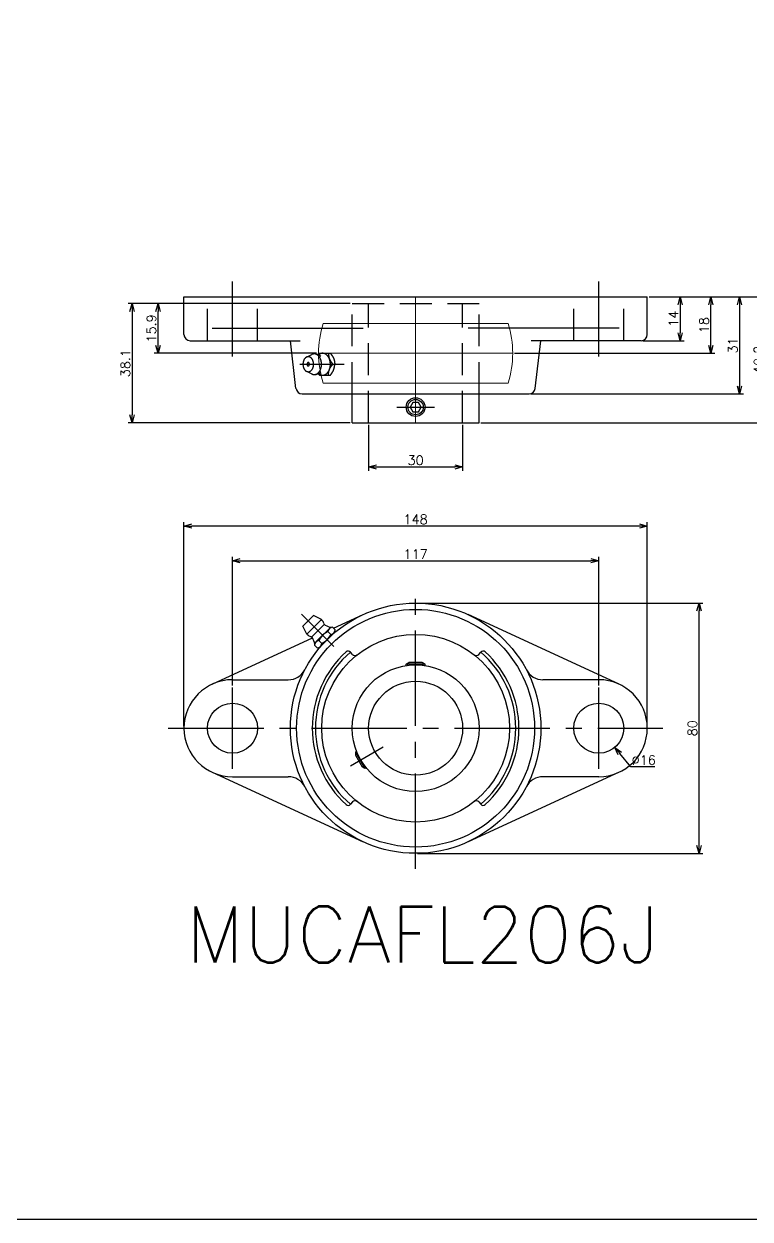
# Model space of a CAD drawing. Header units: millimetres. Extents: x 0 to 7488, y -19 to 4184.
# Drawn here: x 5109.4 to 5341.4, y -4.6 to 377.5 of the extents above; entities that cross this region are included whole.
import ezdxf

# ---------------------------------------------------------------- set-up
doc = ezdxf.new("R2010")
doc.units = ezdxf.units.MM
doc.header["$LTSCALE"] = 1.6
doc.header["$PDMODE"] = 99
doc.header["$PDSIZE"] = 1
doc.linetypes.add('CENTER2', pattern=[28.575, 19.05, -3.175, 3.175, -3.175])
doc.linetypes.add('HIDDEN', pattern=[9.525, 6.35, -3.175])
doc.layers.add('08_DIM', color=3, linetype='Continuous', lineweight=13)
doc.layers.add('10_DRAFT', color=8, linetype='Continuous', lineweight=0, plot=False)
doc.styles.add('KSS_TXT', font='txt.shx', dxfattribs={"bigfont": 'extfont2.shx'})
doc.dimstyles.new('KSS_DIM', dxfattribs={"dimscale": 4, "dimtxt": 3, "dimasz": 2.5, "dimexe": 1.25, "dimexo": 0.625, "dimtad": 1, "dimdsep": 46, "dimtxsty": 'KSS_TXT', "dimblk": 'OPEN30', "dimcen": 0, "dimazin": 2, "dimtfac": 0.75, "dimtmove": 0, "dimatfit": 3, "dimldrblk": 'OPEN30', "dimfxl": 1.25, "dimtolj": 1, "dimarcsym": 0})
doc.dimstyles.new('KSS_DIM$3', dxfattribs={"dimscale": 4, "dimtxt": 3, "dimasz": 2.5, "dimexe": 1.25, "dimexo": 0.625, "dimtad": 1, "dimtih": 1, "dimtoh": 1, "dimdsep": 46, "dimtxsty": 'KSS_TXT', "dimblk": 'OPEN30', "dimcen": 0, "dimazin": 2, "dimtfac": 0.75, "dimtofl": 0, "dimtmove": 0, "dimatfit": 3, "dimldrblk": 'OPEN30', "dimfxl": 1.25, "dimtolj": 1, "dimarcsym": 0})

# ---------------------------------------------------------------- blocks, each defined once
blk = doc.blocks.new('_Open30')
at = {"color": 0, "linetype": 'ByBlock', "lineweight": -2}
for p, q in [((-1, 0.27), (0, 0)), ((0, 0), (-1, -0.27)), ((0, 0), (-1, 0))]:
    blk.add_line(p, q, dxfattribs=at)
blk = doc.blocks.new('*D299')
at = {"layer": '08_DIM', "color": 0, "lineweight": -2, "transparency": 16777216}
for p, q in [((5176.06, 166), (5176.06, 207.15)), ((5293.06, 166), (5293.06, 207.15)), ((5178.56, 205.9), (5290.56, 205.9))]:
    blk.add_line(p, q, dxfattribs=at)
at = {"layer": 'Defpoints', "color": 0, "transparency": 16777216}
for p in [(5293.06, 205.9), (5176.06, 165.37), (5293.06, 165.37)]:
    blk.add_point(p, dxfattribs=at)
at = {"layer": '08_DIM', "color": 0, "lineweight": -2, "transparency": 16777216, "xscale": 2.5, "yscale": 2.5, "zscale": 2.5, "rotation": 180}
blk.add_blockref('_Open30', (5176.06, 205.9), dxfattribs=at)
at = {"layer": '08_DIM', "color": 0, "lineweight": -2, "transparency": 16777216, "xscale": 2.5, "yscale": 2.5, "zscale": 2.5}
blk.add_blockref('_Open30', (5293.06, 205.9), dxfattribs=at)
at = {"layer": '08_DIM', "color": 0, "transparency": 16777216, "insert": (5234.56, 208.03), "char_height": 3, "attachment_point": 5, "style": 'KSS_TXT'}
blk.add_mtext('\\A1;117', dxfattribs=at)
blk = doc.blocks.new('*D300')
at = {"layer": '08_DIM', "color": 0, "lineweight": -2, "transparency": 16777216}
for p, q in [((5160.56, 153), (5160.56, 218.26)), ((5308.56, 153), (5308.56, 218.26)), ((5306.06, 217.01), (5163.06, 217.01))]:
    blk.add_line(p, q, dxfattribs=at)
at = {"layer": 'Defpoints', "color": 0, "transparency": 16777216}
for p in [(5160.56, 217.01), (5160.56, 152.37), (5308.56, 152.37)]:
    blk.add_point(p, dxfattribs=at)
at = {"layer": '08_DIM', "color": 0, "lineweight": -2, "transparency": 16777216, "xscale": 2.5, "yscale": 2.5, "zscale": 2.5, "rotation": 180}
blk.add_blockref('_Open30', (5160.56, 217.01), dxfattribs=at)
at = {"layer": '08_DIM', "color": 0, "lineweight": -2, "transparency": 16777216, "xscale": 2.5, "yscale": 2.5, "zscale": 2.5}
blk.add_blockref('_Open30', (5308.56, 217.01), dxfattribs=at)
at = {"layer": '08_DIM', "color": 0, "transparency": 16777216, "insert": (5234.56, 219.14), "char_height": 3, "attachment_point": 5, "style": 'KSS_TXT'}
blk.add_mtext('\\A1;148', dxfattribs=at)
blk = doc.blocks.new('*D301')
at = {"layer": '08_DIM', "color": 0, "lineweight": -2, "transparency": 16777216}
for p, q in [((5219.56, 249.4), (5219.56, 234.65)), ((5249.56, 249.4), (5249.56, 234.65)), ((5222.06, 235.9), (5247.06, 235.9))]:
    blk.add_line(p, q, dxfattribs=at)
at = {"layer": 'Defpoints', "color": 0, "transparency": 16777216}
for p in [(5219.56, 250.03), (5249.56, 250.03), (5249.56, 235.9)]:
    blk.add_point(p, dxfattribs=at)
at = {"layer": '08_DIM', "color": 0, "lineweight": -2, "transparency": 16777216, "xscale": 2.5, "yscale": 2.5, "zscale": 2.5, "rotation": 180}
blk.add_blockref('_Open30', (5219.56, 235.9), dxfattribs=at)
at = {"layer": '08_DIM', "color": 0, "lineweight": -2, "transparency": 16777216, "xscale": 2.5, "yscale": 2.5, "zscale": 2.5}
blk.add_blockref('_Open30', (5249.56, 235.9), dxfattribs=at)
at = {"layer": '08_DIM', "color": 0, "transparency": 16777216, "insert": (5234.56, 238.02), "char_height": 3, "attachment_point": 5, "style": 'KSS_TXT'}
blk.add_mtext('\\A1;30', dxfattribs=at)
blk = doc.blocks.new('*D308')
at = {"layer": '08_DIM', "color": 0, "lineweight": -2, "transparency": 16777216}
for p, q in [((5309.18, 290.23), (5320.32, 290.23)), ((5319.07, 287.73), (5319.07, 278.73)), ((5307.18, 276.23), (5320.32, 276.23))]:
    blk.add_line(p, q, dxfattribs=at)
at = {"layer": 'Defpoints', "color": 0, "transparency": 16777216}
for p in [(5308.56, 290.23), (5306.56, 276.23), (5319.07, 276.23)]:
    blk.add_point(p, dxfattribs=at)
at = {"layer": '08_DIM', "color": 0, "lineweight": -2, "transparency": 16777216, "xscale": 2.5, "yscale": 2.5, "zscale": 2.5}
for p, rotation in [((5319.07, 290.23), 90), ((5319.07, 276.23), 270)]:
    blk.add_blockref('_Open30', p, dxfattribs=dict(at, rotation=rotation))
at = {"layer": '08_DIM', "color": 0, "transparency": 16777216, "insert": (5316.94, 283.23), "char_height": 3, "attachment_point": 5, "rotation": 90, "style": 'KSS_TXT'}
blk.add_mtext('\\A1;14', dxfattribs=at)
blk = doc.blocks.new('*D309')
at = {"layer": '08_DIM', "color": 0, "lineweight": -2, "transparency": 16777216}
for p, q in [((5309.18, 290.23), (5339.25, 290.23)), ((5338, 287.73), (5338, 261.73)), ((5271.41, 259.23), (5339.25, 259.23))]:
    blk.add_line(p, q, dxfattribs=at)
at = {"layer": 'Defpoints', "color": 0, "transparency": 16777216}
for p in [(5308.56, 290.23), (5270.78, 259.23), (5338, 259.23)]:
    blk.add_point(p, dxfattribs=at)
at = {"layer": '08_DIM', "color": 0, "lineweight": -2, "transparency": 16777216, "xscale": 2.5, "yscale": 2.5, "zscale": 2.5}
for p, rotation in [((5338, 290.23), 90), ((5338, 259.23), 270)]:
    blk.add_blockref('_Open30', p, dxfattribs=dict(at, rotation=rotation))
at = {"layer": '08_DIM', "color": 0, "transparency": 16777216, "insert": (5335.87, 274.73), "char_height": 3, "attachment_point": 5, "rotation": 90, "style": 'KSS_TXT'}
blk.add_mtext('\\A1;31', dxfattribs=at)
blk = doc.blocks.new('*D310')
at = {"layer": '08_DIM', "color": 0, "lineweight": -2, "transparency": 16777216}
for p, q in [((5309.18, 290.23), (5347.5, 290.23)), ((5346.25, 287.73), (5346.25, 252.53)), ((5255.43, 250.03), (5347.5, 250.03))]:
    blk.add_line(p, q, dxfattribs=at)
at = {"layer": 'Defpoints', "color": 0, "transparency": 16777216}
for p in [(5308.56, 290.23), (5254.81, 250.03), (5346.25, 250.03)]:
    blk.add_point(p, dxfattribs=at)
at = {"layer": '08_DIM', "color": 0, "lineweight": -2, "transparency": 16777216, "xscale": 2.5, "yscale": 2.5, "zscale": 2.5}
for p, rotation in [((5346.25, 290.23), 90), ((5346.25, 250.03), 270)]:
    blk.add_blockref('_Open30', p, dxfattribs=dict(at, rotation=rotation))
at = {"layer": '08_DIM', "color": 0, "transparency": 16777216, "insert": (5344.12, 270.13), "char_height": 3, "attachment_point": 5, "rotation": 90, "style": 'KSS_TXT'}
blk.add_mtext('\\A1;40.2', dxfattribs=at)
blk = doc.blocks.new('*D311')
at = {"layer": '08_DIM', "color": 0, "lineweight": -2, "transparency": 16777216}
for p, q in [((5213.68, 288.13), (5151.04, 288.13)), ((5152.29, 274.73), (5152.29, 285.63)), ((5202.93, 272.23), (5151.04, 272.23))]:
    blk.add_line(p, q, dxfattribs=at)
at = {"layer": 'Defpoints', "color": 0, "transparency": 16777216}
for p in [(5152.29, 288.13), (5214.31, 288.13), (5203.56, 272.23)]:
    blk.add_point(p, dxfattribs=at)
at = {"layer": '08_DIM', "color": 0, "lineweight": -2, "transparency": 16777216, "xscale": 2.5, "yscale": 2.5, "zscale": 2.5}
for p, rotation in [((5152.29, 288.13), 90), ((5152.29, 272.23), 270)]:
    blk.add_blockref('_Open30', p, dxfattribs=dict(at, rotation=rotation))
at = {"layer": '08_DIM', "color": 0, "transparency": 16777216, "insert": (5150.17, 280.18), "char_height": 3, "attachment_point": 5, "rotation": 90, "style": 'KSS_TXT'}
blk.add_mtext('\\A1;15.9', dxfattribs=at)
blk = doc.blocks.new('*D312')
at = {"layer": '08_DIM', "color": 0, "lineweight": -2, "transparency": 16777216}
for p, q in [((5213.68, 288.13), (5142.73, 288.13)), ((5143.98, 285.63), (5143.98, 252.53)), ((5213.68, 250.03), (5142.73, 250.03))]:
    blk.add_line(p, q, dxfattribs=at)
at = {"layer": 'Defpoints', "color": 0, "transparency": 16777216}
for p in [(5214.31, 288.13), (5143.98, 250.03), (5214.31, 250.03)]:
    blk.add_point(p, dxfattribs=at)
at = {"layer": '08_DIM', "color": 0, "lineweight": -2, "transparency": 16777216, "xscale": 2.5, "yscale": 2.5, "zscale": 2.5}
for p, rotation in [((5143.98, 288.13), 90), ((5143.98, 250.03), 270)]:
    blk.add_blockref('_Open30', p, dxfattribs=dict(at, rotation=rotation))
at = {"layer": '08_DIM', "color": 0, "transparency": 16777216, "insert": (5141.85, 269.08), "char_height": 3, "attachment_point": 5, "rotation": 90, "style": 'KSS_TXT'}
blk.add_mtext('\\A1;38.1', dxfattribs=at)
blk = doc.blocks.new('*D313')
at = {"layer": '08_DIM', "color": 0, "lineweight": -2, "transparency": 16777216}
for p, q in [((5309.18, 290.23), (5330.11, 290.23)), ((5328.86, 274.73), (5328.86, 287.73)), ((5266.18, 272.23), (5330.11, 272.23))]:
    blk.add_line(p, q, dxfattribs=at)
at = {"layer": 'Defpoints', "color": 0, "transparency": 16777216}
for p in [(5308.56, 290.23), (5328.86, 290.23), (5265.56, 272.23)]:
    blk.add_point(p, dxfattribs=at)
at = {"layer": '08_DIM', "color": 0, "lineweight": -2, "transparency": 16777216, "xscale": 2.5, "yscale": 2.5, "zscale": 2.5}
for p, rotation in [((5328.86, 290.23), 90), ((5328.86, 272.23), 270)]:
    blk.add_blockref('_Open30', p, dxfattribs=dict(at, rotation=rotation))
at = {"layer": '08_DIM', "color": 0, "transparency": 16777216, "insert": (5326.73, 281.23), "char_height": 3, "attachment_point": 5, "rotation": 90, "style": 'KSS_TXT'}
blk.add_mtext('\\A1;18', dxfattribs=at)
blk = doc.blocks.new('*D315')
at = {"layer": '08_DIM', "color": 0, "lineweight": -2, "transparency": 16777216}
for p, q in [((5303.29, 140.07), (5299.77, 144.3)), ((5310.92, 140.07), (5303.29, 140.07))]:
    blk.add_line(p, q, dxfattribs=at)
at = {"layer": 'Defpoints', "color": 0, "transparency": 16777216}
for p in [(5287.94, 158.52), (5298.18, 146.22)]:
    blk.add_point(p, dxfattribs=at)
at = {"layer": '08_DIM', "color": 0, "lineweight": -2, "transparency": 16777216, "xscale": 2.5, "yscale": 2.5, "zscale": 2.5, "rotation": 129.7625315776688}
blk.add_blockref('_Open30', (5298.18, 146.22), dxfattribs=at)
at = {"layer": '08_DIM', "color": 0, "transparency": 16777216, "insert": (5307.42, 142.2), "char_height": 3, "attachment_point": 5, "style": 'KSS_TXT'}
blk.add_mtext('\\A1;%%C16', dxfattribs=at)
blk = doc.blocks.new('MUCAFL206a_1_1')
at = {"color": 0, "linetype": 'CENTER2'}
for p, q in [((0, -45), (0, 45)), ((-26.16, 26.16), (-36.49, 36.49)), ((-58.5, -13), (-58.5, 13)), ((58.5, -13), (58.5, 13)), ((-79, 0), (79, 0)), ((-20.78, -12), (-10.39, -6))]:
    blk.add_line(p, q, dxfattribs=at)
at = {"color": 0}
for p, q in [((-35.99, 32.6), (-32.6, 35.99)), ((-34.72, 30.05), (-30.05, 34.72)), ((-30.05, 34.72), (-32.6, 35.99)), ((-26.23, 31.95), (-16.75, 36.32)), ((64.99, 14.08), (16.75, 36.32)), ((-34.72, 30.05), (-35.99, 32.6)), ((-29.17, 33.13), (-33.13, 29.17)), ((-31.84, 27.56), (-27.56, 31.84)), ((-28.01, 30.87), (-27.12, 29.98)), ((-26.58, 32.29), (-25.69, 31.4)), ((-64.99, 14.08), (-32.94, 28.86)), ((-30.87, 28.01), (-29.98, 27.12)), ((-26.14, 30.43), (-30.43, 26.14)), ((-31.4, 25.69), (-32.29, 26.58)), ((-20.14, 23.55), (-20.79, 24.31)), ((20.14, 23.55), (20.79, 24.31)), ((-3, 20.5), (-2.13, 21)), ((-3, 20.03), (-3, 20.5)), ((3, 20.5), (-3, 20.5)), ((-2.45, 20.1), (-2.45, 20.82)), ((2.13, 21), (-2.13, 21)), ((3, 20.5), (2.13, 21)), ((2.45, 20.1), (2.45, 20.82)), ((3, 20.03), (3, 20.5)), ((-58.5, 15.5), (-40.67, 15.5)), ((58.5, 15.5), (40.67, 15.5)), ((-18.84, -7.42), (-19.25, -7.65)), ((-19.25, -7.65), (-19.25, -8.65)), ((-19.25, -7.65), (-16.25, -12.85)), ((-18.63, -7.93), (-19.25, -8.29)), ((-19.25, -8.65), (-17.12, -12.35)), ((-64.99, -14.08), (-16.75, -36.32)), ((-16.25, -12.85), (-17.12, -12.35)), ((-16.18, -12.17), (-16.8, -12.53)), ((-15.84, -12.61), (-16.25, -12.85)), ((64.99, -14.08), (16.75, -36.32)), ((-58.5, -15.5), (-40.67, -15.5)), ((58.5, -15.5), (40.67, -15.5)), ((-20.14, -23.55), (-20.79, -24.31)), ((20.14, -23.55), (20.79, -24.31))]:
    blk.add_line(p, q, dxfattribs=at)
for centre, radius in [((0, 0), 40), ((0, 0), 38), ((0, 0), 30), ((0, 0), 20.25), ((0, 0), 15), ((-58.5, 0), 8), ((58.5, 0), 8)]:
    blk.add_circle(centre, radius, dxfattribs=at)
for centre, radius, start, end in [((-33.24, 33.24), 1.59, 114.555, 155.445), ((-32.39, 32.39), 3.3, 17.9467, 45), ((-25.67, 25.67), 5.7, 114.2291, 155.7709), ((-28.48, 33.65), 0.8, 197.9467, 240.2157), ((-25.9, 38.16), 6, 240.2157, 260.6802), ((-26.45, 30.74), 1.56, 94.7398, 175.2602), ((-27.25, 31.53), 1.56, 274.7398, 355.2602), ((-32.39, 32.39), 3.3, 225, 252.0533), ((-33.65, 28.48), 0.8, 29.7843, 72.0533), ((-38.16, 25.9), 6, 9.3198, 29.7843), ((-30.74, 26.45), 1.56, 94.7398, 175.2602), ((-31.53, 27.25), 1.56, 274.7398, 355.2602), ((-32.31, 32.31), 5.7, 294.2291, 335.7709), ((0, 0), 33, 132.3324, 227.6676), ((0, 0), 32, 130.5416, 229.4584), ((-21.55, 23.66), 1, 40.5416, 132.3324), ((-19.38, 24.2), 1, 220.5416, 308.693), ((19.38, 24.2), 1, 231.307, 319.4584), ((21.55, 23.66), 1, 47.6676, 139.4584), ((0, 0), 32, 310.5416, 49.4584), ((0, 0), 33, 312.3324, 47.6676), ((-58.5, 0), 15.5, 90, 270), ((-40.67, 21.5), 6, 270, 332.1349), ((40.67, 21.5), 6, 207.8651, 270), ((58.5, 0), 15.5, 270, 90), ((-40.67, -21.5), 6, 27.8651, 90), ((40.67, -21.5), 6, 90, 152.1349), ((-21.55, -23.66), 1, 227.6676, 319.4584), ((-19.38, -24.2), 1, 51.307, 139.4584), ((19.38, -24.2), 1, 40.5416, 128.693), ((21.55, -23.66), 1, 220.5416, 312.3324)]:
    blk.add_arc(centre, radius, start, end, dxfattribs=at)
blk = doc.blocks.new('MUCAFL206b_1_1')
at = {"color": 0, "linetype": 'CENTER2'}
for p, q in [((-58.5, -19), (-58.5, 5)), ((58.5, -19), (58.5, 5)), ((-36.97, -21.5), (-22.83, -21.5)), ((-6, -35.2), (6, -35.2))]:
    blk.add_line(p, q, dxfattribs=at)
at = {"color": 0}
for p, q in [((-74, 0), (74, 0)), ((-74, -12), (-74, 0)), ((74, -12), (74, 0)), ((-64.99, -10), (-16.75, -10)), ((64.99, -10), (16.75, -10)), ((-72, -14), (-36.87, -14)), ((-38.21, -29.23), (-40, -14)), ((72, -14), (36.87, -14)), ((38.21, -29.23), (40, -14)), ((-34.86, -19.24), (-33.16, -18.39)), ((-30.74, -18), (-31.1, -18.46)), ((-30.74, -18), (-27.24, -18)), ((-26.46, -21.5), (-25.81, -21.5)), ((-34.86, -23.76), (-33.16, -24.61)), ((-30.74, -25), (-31.1, -24.54)), ((-30.74, -25), (-27.24, -25)), ((-36.22, -31), (36.22, -31)), ((-20.25, -40.2), (-20.25, -31)), ((20.25, -40.2), (20.25, -31)), ((-20.25, -40.2), (20.25, -40.2))]:
    blk.add_line(p, q, dxfattribs=at)
at = {"color": 0, "linetype": 'HIDDEN'}
for p, q in [((-66.5, -14), (-66.5, 0)), ((-50.5, -14), (-50.5, 0)), ((50.5, -14), (50.5, 0)), ((66.5, -14), (66.5, 0)), ((-20.25, -2.1), (20.25, -2.1)), ((-20.25, -31), (-20.25, -2.1)), ((-15, -40.2), (-15, -2.1)), ((15, -40.2), (15, -2.1)), ((20.25, -31), (20.25, -2.1))]:
    blk.add_line(p, q, dxfattribs=at)
at = {"color": 0}
blk.add_lwpolyline([(-0.87, -33.7), (-1.73, -35.2), (-0.87, -36.7), (0.87, -36.7), (1.73, -35.2), (0.87, -33.7)], close=True, dxfattribs=at)
for points in [[(-34.29, -23.9, 0), (-34.21, -23.9, 0), (-34.13, -23.89, 0), (-34.05, -23.87, 0), (-33.96, -23.85, 0), (-33.88, -23.83, 0), (-33.8, -23.8, 0), (-33.72, -23.76, 0), (-33.65, -23.72, 0), (-33.57, -23.67, 0), (-33.49, -23.62, 0), (-33.42, -23.56, 0), (-33.35, -23.5, 0), (-33.28, -23.43, 0), (-33.22, -23.36, 0), (-33.16, -23.28, 0), (-33.09, -23.2, 0), (-33.04, -23.11, 0), (-32.98, -23.02, 0), (-32.93, -22.93, 0), (-32.88, -22.83, 0), (-32.84, -22.73, 0), (-32.8, -22.63, 0), (-32.76, -22.53, 0), (-32.73, -22.42, 0), (-32.7, -22.31, 0), (-32.67, -22.2, 0), (-32.65, -22.08, 0), (-32.63, -21.97, 0), (-32.62, -21.85, 0), (-32.61, -21.74, 0), (-32.6, -21.62, 0), (-32.6, -21.5, 0), (-32.6, -21.38, 0), (-32.61, -21.26, 0), (-32.62, -21.15, 0), (-32.63, -21.03, 0), (-32.65, -20.92, 0), (-32.67, -20.8, 0), (-32.7, -20.69, 0), (-32.73, -20.58, 0), (-32.76, -20.47, 0), (-32.8, -20.37, 0), (-32.84, -20.27, 0), (-32.88, -20.17, 0), (-32.93, -20.07, 0), (-32.98, -19.98, 0), (-33.04, -19.89, 0), (-33.09, -19.8, 0), (-33.16, -19.72, 0), (-33.22, -19.64, 0), (-33.28, -19.57, 0), (-33.35, -19.5, 0), (-33.42, -19.44, 0), (-33.49, -19.38, 0), (-33.57, -19.33, 0), (-33.65, -19.28, 0), (-33.72, -19.24, 0), (-33.8, -19.2, 0), (-33.88, -19.17, 0), (-33.96, -19.15, 0), (-34.05, -19.13, 0), (-34.13, -19.11, 0), (-34.21, -19.1, 0), (-34.29, -19.1, 0), (-34.38, -19.1, 0), (-34.46, -19.11, 0), (-34.54, -19.13, 0), (-34.63, -19.15, 0), (-34.71, -19.17, 0), (-34.79, -19.2, 0), (-34.87, -19.24, 0), (-34.94, -19.28, 0), (-35.02, -19.33, 0), (-35.09, -19.38, 0), (-35.17, -19.44, 0), (-35.24, -19.5, 0), (-35.31, -19.57, 0), (-35.37, -19.64, 0), (-35.43, -19.72, 0), (-35.49, -19.8, 0), (-35.55, -19.89, 0), (-35.61, -19.98, 0), (-35.66, -20.07, 0), (-35.71, -20.17, 0), (-35.75, -20.27, 0), (-35.79, -20.37, 0), (-35.83, -20.47, 0), (-35.86, -20.58, 0), (-35.89, -20.69, 0), (-35.92, -20.8, 0), (-35.94, -20.92, 0), (-35.96, -21.03, 0), (-35.97, -21.15, 0), (-35.98, -21.26, 0), (-35.99, -21.38, 0), (-35.99, -21.5, 0), (-35.99, -21.62, 0), (-35.98, -21.74, 0), (-35.97, -21.85, 0), (-35.96, -21.97, 0), (-35.94, -22.08, 0), (-35.92, -22.2, 0), (-35.89, -22.31, 0), (-35.86, -22.42, 0), (-35.83, -22.53, 0), (-35.79, -22.63, 0), (-35.75, -22.73, 0), (-35.71, -22.83, 0), (-35.66, -22.93, 0), (-35.61, -23.02, 0), (-35.55, -23.11, 0), (-35.49, -23.2, 0), (-35.43, -23.28, 0), (-35.37, -23.36, 0), (-35.31, -23.43, 0), (-35.24, -23.5, 0), (-35.17, -23.56, 0), (-35.09, -23.62, 0), (-35.02, -23.67, 0), (-34.94, -23.72, 0), (-34.87, -23.76, 0), (-34.79, -23.8, 0), (-34.71, -23.83, 0), (-34.63, -23.85, 0), (-34.54, -23.87, 0), (-34.46, -23.89, 0), (-34.38, -23.9, 0), (-34.29, -23.9, 0)], [(-33.16, -24.61, 0), (-33.1, -24.64, 0), (-33.03, -24.67, 0), (-32.96, -24.7, 0), (-32.9, -24.72, 0), (-32.83, -24.74, 0), (-32.76, -24.76, 0), (-32.69, -24.77, 0), (-32.62, -24.78, 0), (-32.55, -24.79, 0), (-32.48, -24.8, 0), (-32.41, -24.8, 0), (-32.34, -24.8, 0), (-32.27, -24.8, 0), (-32.2, -24.79, 0), (-32.13, -24.78, 0), (-32.06, -24.77, 0), (-32, -24.75, 0), (-31.93, -24.74, 0), (-31.86, -24.72, 0), (-31.79, -24.69, 0), (-31.72, -24.66, 0), (-31.66, -24.64, 0), (-31.59, -24.6, 0), (-31.53, -24.57, 0), (-31.46, -24.53, 0), (-31.4, -24.49, 0), (-31.34, -24.45, 0), (-31.27, -24.4, 0), (-31.21, -24.35, 0), (-31.15, -24.3, 0), (-31.1, -24.25, 0), (-31.04, -24.19, 0), (-30.98, -24.14, 0), (-30.93, -24.08, 0), (-30.87, -24.01, 0), (-30.82, -23.95, 0), (-30.77, -23.88, 0), (-30.72, -23.81, 0), (-30.67, -23.74, 0), (-30.63, -23.67, 0), (-30.58, -23.59, 0), (-30.54, -23.51, 0), (-30.5, -23.44, 0), (-30.46, -23.36, 0), (-30.42, -23.27, 0), (-30.38, -23.19, 0), (-30.35, -23.1, 0), (-30.31, -23.02, 0), (-30.28, -22.93, 0), (-30.25, -22.84, 0), (-30.23, -22.75, 0), (-30.2, -22.66, 0), (-30.18, -22.56, 0), (-30.16, -22.47, 0), (-30.14, -22.38, 0), (-30.12, -22.28, 0), (-30.1, -22.18, 0), (-30.09, -22.09, 0), (-30.08, -21.99, 0), (-30.07, -21.89, 0), (-30.06, -21.8, 0), (-30.06, -21.7, 0), (-30.05, -21.6, 0), (-30.05, -21.5, 0), (-30.05, -21.4, 0), (-30.06, -21.3, 0), (-30.06, -21.2, 0), (-30.07, -21.11, 0), (-30.08, -21.01, 0), (-30.09, -20.91, 0), (-30.1, -20.82, 0), (-30.12, -20.72, 0), (-30.14, -20.62, 0), (-30.16, -20.53, 0), (-30.18, -20.44, 0), (-30.2, -20.34, 0), (-30.23, -20.25, 0), (-30.25, -20.16, 0), (-30.28, -20.07, 0), (-30.31, -19.98, 0), (-30.35, -19.9, 0), (-30.38, -19.81, 0), (-30.42, -19.73, 0), (-30.46, -19.64, 0), (-30.5, -19.56, 0), (-30.54, -19.49, 0), (-30.58, -19.41, 0), (-30.63, -19.33, 0), (-30.67, -19.26, 0), (-30.72, -19.19, 0), (-30.77, -19.12, 0), (-30.82, -19.05, 0), (-30.87, -18.99, 0), (-30.93, -18.92, 0), (-30.98, -18.86, 0), (-31.04, -18.81, 0), (-31.1, -18.75, 0), (-31.15, -18.7, 0), (-31.21, -18.65, 0), (-31.27, -18.6, 0), (-31.34, -18.55, 0), (-31.4, -18.51, 0), (-31.46, -18.47, 0), (-31.53, -18.43, 0), (-31.59, -18.4, 0), (-31.66, -18.36, 0), (-31.72, -18.34, 0), (-31.79, -18.31, 0), (-31.86, -18.28, 0), (-31.93, -18.26, 0), (-32, -18.25, 0), (-32.06, -18.23, 0), (-32.13, -18.22, 0), (-32.2, -18.21, 0), (-32.27, -18.2, 0), (-32.34, -18.2, 0), (-32.41, -18.2, 0), (-32.48, -18.2, 0), (-32.55, -18.21, 0), (-32.62, -18.22, 0), (-32.69, -18.23, 0), (-32.76, -18.24, 0), (-32.83, -18.26, 0), (-32.9, -18.28, 0), (-32.96, -18.3, 0), (-33.03, -18.33, 0), (-33.1, -18.36, 0), (-33.16, -18.39, 0)], [(-30.99, -24.49, 0), (-30.92, -24.55, 0), (-30.84, -24.6, 0), (-30.77, -24.65, 0), (-30.7, -24.7, 0), (-30.62, -24.75, 0), (-30.54, -24.79, 0), (-30.47, -24.83, 0), (-30.39, -24.86, 0), (-30.31, -24.89, 0), (-30.23, -24.92, 0), (-30.15, -24.94, 0), (-30.07, -24.96, 0), (-29.99, -24.98, 0), (-29.91, -24.99, 0), (-29.82, -25, 0), (-29.74, -25, 0), (-29.66, -25, 0), (-29.58, -25, 0), (-29.5, -24.99, 0), (-29.42, -24.98, 0), (-29.33, -24.96, 0), (-29.25, -24.94, 0), (-29.17, -24.92, 0), (-29.09, -24.89, 0), (-29.01, -24.86, 0), (-28.94, -24.83, 0), (-28.86, -24.79, 0), (-28.78, -24.75, 0), (-28.71, -24.71, 0), (-28.63, -24.66, 0), (-28.56, -24.61, 0), (-28.49, -24.55, 0), (-28.42, -24.49, 0), (-28.35, -24.43, 0), (-28.28, -24.37, 0), (-28.21, -24.3, 0), (-28.15, -24.23, 0), (-28.08, -24.15, 0), (-28.02, -24.08, 0), (-27.96, -24, 0), (-27.91, -23.91, 0), (-27.85, -23.83, 0), (-27.8, -23.74, 0), (-27.75, -23.65, 0), (-27.7, -23.56, 0), (-27.65, -23.46, 0), (-27.61, -23.37, 0), (-27.56, -23.27, 0), (-27.52, -23.17, 0), (-27.48, -23.06, 0), (-27.45, -22.96, 0), (-27.42, -22.85, 0), (-27.39, -22.75, 0), (-27.36, -22.64, 0), (-27.33, -22.53, 0), (-27.31, -22.42, 0), (-27.29, -22.3, 0), (-27.27, -22.19, 0), (-27.26, -22.08, 0), (-27.25, -21.96, 0), (-27.24, -21.85, 0), (-27.23, -21.73, 0), (-27.23, -21.62, 0), (-27.22, -21.5, 0), (-27.23, -21.38, 0), (-27.23, -21.27, 0), (-27.24, -21.15, 0), (-27.25, -21.04, 0), (-27.26, -20.92, 0), (-27.27, -20.81, 0), (-27.29, -20.7, 0), (-27.31, -20.58, 0), (-27.33, -20.47, 0), (-27.36, -20.36, 0), (-27.39, -20.25, 0), (-27.42, -20.15, 0), (-27.45, -20.04, 0), (-27.48, -19.94, 0), (-27.52, -19.83, 0), (-27.56, -19.73, 0), (-27.61, -19.63, 0), (-27.65, -19.54, 0), (-27.7, -19.44, 0), (-27.75, -19.35, 0), (-27.8, -19.26, 0), (-27.85, -19.17, 0), (-27.91, -19.09, 0), (-27.96, -19, 0), (-28.02, -18.92, 0), (-28.08, -18.85, 0), (-28.15, -18.77, 0), (-28.21, -18.7, 0), (-28.28, -18.63, 0), (-28.35, -18.57, 0), (-28.42, -18.51, 0), (-28.49, -18.45, 0), (-28.56, -18.39, 0), (-28.63, -18.34, 0), (-28.71, -18.29, 0), (-28.78, -18.25, 0), (-28.86, -18.21, 0), (-28.94, -18.17, 0), (-29.01, -18.14, 0), (-29.09, -18.11, 0), (-29.17, -18.08, 0), (-29.25, -18.06, 0), (-29.33, -18.04, 0), (-29.42, -18.02, 0), (-29.5, -18.01, 0), (-29.58, -18, 0), (-29.66, -18, 0), (-29.74, -18, 0), (-29.82, -18, 0), (-29.91, -18.01, 0), (-29.99, -18.02, 0), (-30.07, -18.04, 0), (-30.15, -18.06, 0), (-30.23, -18.08, 0), (-30.31, -18.11, 0), (-30.39, -18.14, 0), (-30.47, -18.17, 0), (-30.54, -18.21, 0), (-30.62, -18.25, 0), (-30.7, -18.3, 0), (-30.77, -18.35, 0), (-30.84, -18.4, 0), (-30.92, -18.45, 0), (-30.99, -18.51, 0)], [(-27.89, -18, 0), (-27.88, -18.02, 0), (-27.88, -18.05, 0), (-27.88, -18.07, 0), (-27.88, -18.1, 0), (-27.87, -18.12, 0), (-27.87, -18.15, 0), (-27.87, -18.17, 0), (-27.86, -18.2, 0), (-27.86, -18.22, 0), (-27.86, -18.25, 0), (-27.86, -18.27, 0), (-27.85, -18.29, 0), (-27.85, -18.32, 0), (-27.85, -18.34, 0), (-27.84, -18.37, 0), (-27.84, -18.39, 0), (-27.84, -18.42, 0), (-27.83, -18.44, 0), (-27.83, -18.47, 0), (-27.83, -18.49, 0), (-27.82, -18.51, 0), (-27.82, -18.54, 0), (-27.82, -18.56, 0), (-27.81, -18.59, 0), (-27.81, -18.61, 0), (-27.81, -18.64, 0), (-27.8, -18.66, 0), (-27.8, -18.68, 0), (-27.8, -18.71, 0), (-27.79, -18.73, 0), (-27.79, -18.76, 0), (-27.79, -18.78, 0), (-27.78, -18.8, 0), (-27.78, -18.83, 0), (-27.77, -18.85, 0), (-27.77, -18.88, 0), (-27.77, -18.9, 0), (-27.76, -18.92, 0), (-27.76, -18.95, 0), (-27.75, -18.97, 0), (-27.75, -19, 0), (-27.74, -19.02, 0), (-27.74, -19.04, 0), (-27.73, -19.07, 0), (-27.73, -19.09, 0), (-27.72, -19.12, 0), (-27.72, -19.14, 0), (-27.71, -19.16, 0), (-27.71, -19.19, 0), (-27.7, -19.21, 0), (-27.7, -19.23, 0), (-27.69, -19.26, 0), (-27.69, -19.28, 0), (-27.68, -19.3, 0), (-27.68, -19.33, 0), (-27.67, -19.35, 0), (-27.67, -19.37, 0), (-27.66, -19.4, 0), (-27.65, -19.42, 0), (-27.65, -19.44, 0), (-27.64, -19.47, 0), (-27.63, -19.49, 0), (-27.63, -19.51, 0), (-27.62, -19.53, 0), (-27.61, -19.56, 0), (-27.61, -19.58, 0), (-27.6, -19.6, 0), (-27.59, -19.63, 0), (-27.58, -19.65, 0), (-27.58, -19.67, 0), (-27.57, -19.69, 0), (-27.56, -19.72, 0), (-27.55, -19.74, 0), (-27.55, -19.76, 0), (-27.54, -19.78, 0), (-27.53, -19.81, 0), (-27.52, -19.83, 0), (-27.51, -19.85, 0), (-27.5, -19.87, 0), (-27.49, -19.89, 0), (-27.48, -19.92, 0), (-27.48, -19.94, 0), (-27.47, -19.96, 0), (-27.46, -19.98, 0), (-27.45, -20, 0), (-27.44, -20.02, 0), (-27.43, -20.05, 0), (-27.42, -20.07, 0), (-27.41, -20.09, 0), (-27.4, -20.11, 0), (-27.39, -20.13, 0), (-27.37, -20.15, 0), (-27.36, -20.17, 0), (-27.35, -20.2, 0), (-27.34, -20.22, 0), (-27.33, -20.24, 0), (-27.32, -20.26, 0), (-27.31, -20.28, 0), (-27.3, -20.3, 0), (-27.28, -20.32, 0), (-27.27, -20.34, 0), (-27.26, -20.36, 0), (-27.25, -20.38, 0), (-27.24, -20.41, 0), (-27.22, -20.43, 0), (-27.21, -20.45, 0), (-27.2, -20.47, 0), (-27.19, -20.49, 0), (-27.17, -20.51, 0), (-27.16, -20.53, 0), (-27.15, -20.55, 0), (-27.14, -20.57, 0), (-27.12, -20.59, 0), (-27.11, -20.61, 0), (-27.1, -20.63, 0), (-27.08, -20.65, 0), (-27.07, -20.67, 0), (-27.06, -20.69, 0), (-27.04, -20.71, 0), (-27.03, -20.73, 0), (-27.02, -20.75, 0), (-27, -20.77, 0), (-26.99, -20.79, 0), (-26.97, -20.81, 0), (-26.96, -20.83, 0), (-26.95, -20.85, 0), (-26.93, -20.87, 0), (-26.92, -20.89, 0), (-26.9, -20.91, 0), (-26.89, -20.93, 0), (-26.87, -20.95, 0), (-26.86, -20.97, 0), (-26.85, -20.99, 0), (-26.83, -21.01, 0), (-26.82, -21.03, 0), (-26.8, -21.05, 0), (-26.79, -21.07, 0), (-26.77, -21.09, 0), (-26.76, -21.11, 0), (-26.74, -21.13, 0), (-26.73, -21.15, 0), (-26.71, -21.17, 0), (-26.7, -21.19, 0), (-26.68, -21.21, 0), (-26.67, -21.23, 0), (-26.65, -21.25, 0), (-26.64, -21.27, 0), (-26.62, -21.29, 0), (-26.61, -21.3, 0), (-26.59, -21.32, 0), (-26.58, -21.34, 0), (-26.56, -21.36, 0), (-26.55, -21.38, 0), (-26.53, -21.4, 0), (-26.52, -21.42, 0), (-26.5, -21.44, 0), (-26.49, -21.46, 0), (-26.47, -21.48, 0), (-26.46, -21.5, 0)], [(-27.24, -18, 0), (-27.22, -18.02, 0), (-27.21, -18.04, 0), (-27.19, -18.06, 0), (-27.18, -18.08, 0), (-27.16, -18.1, 0), (-27.15, -18.12, 0), (-27.13, -18.14, 0), (-27.12, -18.16, 0), (-27.1, -18.18, 0), (-27.09, -18.2, 0), (-27.07, -18.21, 0), (-27.06, -18.23, 0), (-27.04, -18.25, 0), (-27.03, -18.27, 0), (-27.01, -18.29, 0), (-27, -18.31, 0), (-26.98, -18.33, 0), (-26.97, -18.35, 0), (-26.95, -18.37, 0), (-26.94, -18.39, 0), (-26.92, -18.41, 0), (-26.91, -18.43, 0), (-26.89, -18.45, 0), (-26.88, -18.47, 0), (-26.86, -18.49, 0), (-26.85, -18.51, 0), (-26.84, -18.53, 0), (-26.82, -18.55, 0), (-26.81, -18.57, 0), (-26.79, -18.59, 0), (-26.78, -18.61, 0), (-26.76, -18.63, 0), (-26.75, -18.65, 0), (-26.74, -18.67, 0), (-26.72, -18.69, 0), (-26.71, -18.71, 0), (-26.69, -18.73, 0), (-26.68, -18.75, 0), (-26.67, -18.77, 0), (-26.65, -18.79, 0), (-26.64, -18.81, 0), (-26.63, -18.83, 0), (-26.61, -18.85, 0), (-26.6, -18.87, 0), (-26.59, -18.89, 0), (-26.57, -18.91, 0), (-26.56, -18.93, 0), (-26.55, -18.95, 0), (-26.53, -18.97, 0), (-26.52, -18.99, 0), (-26.51, -19.01, 0), (-26.5, -19.03, 0), (-26.48, -19.05, 0), (-26.47, -19.07, 0), (-26.46, -19.09, 0), (-26.45, -19.12, 0), (-26.44, -19.14, 0), (-26.42, -19.16, 0), (-26.41, -19.18, 0), (-26.4, -19.2, 0), (-26.39, -19.22, 0), (-26.38, -19.24, 0), (-26.37, -19.26, 0), (-26.35, -19.28, 0), (-26.34, -19.3, 0), (-26.33, -19.33, 0), (-26.32, -19.35, 0), (-26.31, -19.37, 0), (-26.3, -19.39, 0), (-26.29, -19.41, 0), (-26.28, -19.43, 0), (-26.27, -19.45, 0), (-26.26, -19.48, 0), (-26.25, -19.5, 0), (-26.24, -19.52, 0), (-26.23, -19.54, 0), (-26.22, -19.56, 0), (-26.21, -19.58, 0), (-26.2, -19.61, 0), (-26.19, -19.63, 0), (-26.18, -19.65, 0), (-26.18, -19.67, 0), (-26.17, -19.69, 0), (-26.16, -19.72, 0), (-26.15, -19.74, 0), (-26.14, -19.76, 0), (-26.13, -19.78, 0), (-26.13, -19.81, 0), (-26.12, -19.83, 0), (-26.11, -19.85, 0), (-26.1, -19.87, 0), (-26.1, -19.9, 0), (-26.09, -19.92, 0), (-26.08, -19.94, 0), (-26.08, -19.97, 0), (-26.07, -19.99, 0), (-26.06, -20.01, 0), (-26.06, -20.03, 0), (-26.05, -20.06, 0), (-26.04, -20.08, 0), (-26.04, -20.1, 0), (-26.03, -20.13, 0), (-26.03, -20.15, 0), (-26.02, -20.17, 0), (-26.01, -20.2, 0), (-26.01, -20.22, 0), (-26, -20.24, 0), (-26, -20.27, 0), (-25.99, -20.29, 0), (-25.99, -20.31, 0), (-25.98, -20.34, 0), (-25.98, -20.36, 0), (-25.97, -20.38, 0), (-25.97, -20.41, 0), (-25.96, -20.43, 0), (-25.96, -20.46, 0), (-25.95, -20.48, 0), (-25.95, -20.5, 0), (-25.94, -20.53, 0), (-25.94, -20.55, 0), (-25.93, -20.58, 0), (-25.93, -20.6, 0), (-25.93, -20.62, 0), (-25.92, -20.65, 0), (-25.92, -20.67, 0), (-25.91, -20.7, 0), (-25.91, -20.72, 0), (-25.91, -20.74, 0), (-25.9, -20.77, 0), (-25.9, -20.79, 0), (-25.9, -20.82, 0), (-25.89, -20.84, 0), (-25.89, -20.86, 0), (-25.89, -20.89, 0), (-25.88, -20.91, 0), (-25.88, -20.94, 0), (-25.88, -20.96, 0), (-25.87, -20.99, 0), (-25.87, -21.01, 0), (-25.87, -21.03, 0), (-25.86, -21.06, 0), (-25.86, -21.08, 0), (-25.86, -21.11, 0), (-25.85, -21.13, 0), (-25.85, -21.16, 0), (-25.85, -21.18, 0), (-25.84, -21.21, 0), (-25.84, -21.23, 0), (-25.84, -21.25, 0), (-25.84, -21.28, 0), (-25.83, -21.3, 0), (-25.83, -21.33, 0), (-25.83, -21.35, 0), (-25.82, -21.38, 0), (-25.82, -21.4, 0), (-25.82, -21.43, 0), (-25.82, -21.45, 0), (-25.81, -21.48, 0), (-25.81, -21.5, 0)], [(-34.29, -22.05, 0), (-34.28, -22.05, 0), (-34.26, -22.05, 0), (-34.24, -22.05, 0), (-34.22, -22.04, 0), (-34.2, -22.04, 0), (-34.18, -22.03, 0), (-34.16, -22.02, 0), (-34.14, -22.01, 0), (-34.13, -22, 0), (-34.11, -21.99, 0), (-34.09, -21.98, 0), (-34.08, -21.96, 0), (-34.06, -21.95, 0), (-34.05, -21.93, 0), (-34.03, -21.91, 0), (-34.02, -21.89, 0), (-34, -21.87, 0), (-33.99, -21.85, 0), (-33.98, -21.83, 0), (-33.97, -21.81, 0), (-33.96, -21.79, 0), (-33.95, -21.76, 0), (-33.94, -21.74, 0), (-33.93, -21.71, 0), (-33.93, -21.69, 0), (-33.92, -21.66, 0), (-33.91, -21.63, 0), (-33.91, -21.61, 0), (-33.91, -21.58, 0), (-33.9, -21.55, 0), (-33.9, -21.53, 0), (-33.9, -21.5, 0), (-33.9, -21.47, 0), (-33.9, -21.45, 0), (-33.91, -21.42, 0), (-33.91, -21.39, 0), (-33.91, -21.37, 0), (-33.92, -21.34, 0), (-33.93, -21.31, 0), (-33.93, -21.29, 0), (-33.94, -21.26, 0), (-33.95, -21.24, 0), (-33.96, -21.21, 0), (-33.97, -21.19, 0), (-33.98, -21.17, 0), (-33.99, -21.15, 0), (-34, -21.13, 0), (-34.02, -21.11, 0), (-34.03, -21.09, 0), (-34.05, -21.07, 0), (-34.06, -21.05, 0), (-34.08, -21.04, 0), (-34.09, -21.02, 0), (-34.11, -21.01, 0), (-34.13, -21, 0), (-34.14, -20.99, 0), (-34.16, -20.98, 0), (-34.18, -20.97, 0), (-34.2, -20.96, 0), (-34.22, -20.96, 0), (-34.24, -20.95, 0), (-34.26, -20.95, 0), (-34.28, -20.95, 0), (-34.29, -20.95, 0), (-34.31, -20.95, 0), (-34.33, -20.95, 0), (-34.35, -20.95, 0), (-34.37, -20.96, 0), (-34.39, -20.96, 0), (-34.41, -20.97, 0), (-34.43, -20.98, 0), (-34.44, -20.99, 0), (-34.46, -21, 0), (-34.48, -21.01, 0), (-34.5, -21.02, 0), (-34.51, -21.04, 0), (-34.53, -21.05, 0), (-34.54, -21.07, 0), (-34.56, -21.09, 0), (-34.57, -21.11, 0), (-34.59, -21.13, 0), (-34.6, -21.15, 0), (-34.61, -21.17, 0), (-34.62, -21.19, 0), (-34.63, -21.21, 0), (-34.64, -21.24, 0), (-34.65, -21.26, 0), (-34.66, -21.29, 0), (-34.66, -21.31, 0), (-34.67, -21.34, 0), (-34.68, -21.37, 0), (-34.68, -21.39, 0), (-34.68, -21.42, 0), (-34.68, -21.45, 0), (-34.69, -21.47, 0), (-34.69, -21.5, 0), (-34.69, -21.53, 0), (-34.68, -21.55, 0), (-34.68, -21.58, 0), (-34.68, -21.61, 0), (-34.68, -21.63, 0), (-34.67, -21.66, 0), (-34.66, -21.69, 0), (-34.66, -21.71, 0), (-34.65, -21.74, 0), (-34.64, -21.76, 0), (-34.63, -21.79, 0), (-34.62, -21.81, 0), (-34.61, -21.83, 0), (-34.6, -21.85, 0), (-34.59, -21.87, 0), (-34.57, -21.89, 0), (-34.56, -21.91, 0), (-34.54, -21.93, 0), (-34.53, -21.95, 0), (-34.51, -21.96, 0), (-34.5, -21.98, 0), (-34.48, -21.99, 0), (-34.46, -22, 0), (-34.44, -22.01, 0), (-34.43, -22.02, 0), (-34.41, -22.03, 0), (-34.39, -22.04, 0), (-34.37, -22.04, 0), (-34.35, -22.05, 0), (-34.33, -22.05, 0), (-34.31, -22.05, 0), (-34.29, -22.05, 0)], [(-27.89, -25, 0), (-27.88, -24.98, 0), (-27.88, -24.95, 0), (-27.88, -24.93, 0), (-27.88, -24.9, 0), (-27.87, -24.88, 0), (-27.87, -24.85, 0), (-27.87, -24.83, 0), (-27.86, -24.8, 0), (-27.86, -24.78, 0), (-27.86, -24.75, 0), (-27.86, -24.73, 0), (-27.85, -24.71, 0), (-27.85, -24.68, 0), (-27.85, -24.66, 0), (-27.84, -24.63, 0), (-27.84, -24.61, 0), (-27.84, -24.58, 0), (-27.83, -24.56, 0), (-27.83, -24.53, 0), (-27.83, -24.51, 0), (-27.82, -24.49, 0), (-27.82, -24.46, 0), (-27.82, -24.44, 0), (-27.81, -24.41, 0), (-27.81, -24.39, 0), (-27.81, -24.36, 0), (-27.8, -24.34, 0), (-27.8, -24.32, 0), (-27.8, -24.29, 0), (-27.79, -24.27, 0), (-27.79, -24.24, 0), (-27.79, -24.22, 0), (-27.78, -24.2, 0), (-27.78, -24.17, 0), (-27.77, -24.15, 0), (-27.77, -24.12, 0), (-27.77, -24.1, 0), (-27.76, -24.08, 0), (-27.76, -24.05, 0), (-27.75, -24.03, 0), (-27.75, -24, 0), (-27.74, -23.98, 0), (-27.74, -23.96, 0), (-27.73, -23.93, 0), (-27.73, -23.91, 0), (-27.72, -23.88, 0), (-27.72, -23.86, 0), (-27.71, -23.84, 0), (-27.71, -23.81, 0), (-27.7, -23.79, 0), (-27.7, -23.77, 0), (-27.69, -23.74, 0), (-27.69, -23.72, 0), (-27.68, -23.7, 0), (-27.68, -23.67, 0), (-27.67, -23.65, 0), (-27.67, -23.63, 0), (-27.66, -23.6, 0), (-27.65, -23.58, 0), (-27.65, -23.56, 0), (-27.64, -23.53, 0), (-27.63, -23.51, 0), (-27.63, -23.49, 0), (-27.62, -23.47, 0), (-27.61, -23.44, 0), (-27.61, -23.42, 0), (-27.6, -23.4, 0), (-27.59, -23.37, 0), (-27.58, -23.35, 0), (-27.58, -23.33, 0), (-27.57, -23.31, 0), (-27.56, -23.28, 0), (-27.55, -23.26, 0), (-27.55, -23.24, 0), (-27.54, -23.22, 0), (-27.53, -23.19, 0), (-27.52, -23.17, 0), (-27.51, -23.15, 0), (-27.5, -23.13, 0), (-27.49, -23.11, 0), (-27.48, -23.08, 0), (-27.48, -23.06, 0), (-27.47, -23.04, 0), (-27.46, -23.02, 0), (-27.45, -23, 0), (-27.44, -22.98, 0), (-27.43, -22.95, 0), (-27.42, -22.93, 0), (-27.41, -22.91, 0), (-27.4, -22.89, 0), (-27.39, -22.87, 0), (-27.37, -22.85, 0), (-27.36, -22.83, 0), (-27.35, -22.8, 0), (-27.34, -22.78, 0), (-27.33, -22.76, 0), (-27.32, -22.74, 0), (-27.31, -22.72, 0), (-27.3, -22.7, 0), (-27.28, -22.68, 0), (-27.27, -22.66, 0), (-27.26, -22.64, 0), (-27.25, -22.62, 0), (-27.24, -22.59, 0), (-27.22, -22.57, 0), (-27.21, -22.55, 0), (-27.2, -22.53, 0), (-27.19, -22.51, 0), (-27.17, -22.49, 0), (-27.16, -22.47, 0), (-27.15, -22.45, 0), (-27.14, -22.43, 0), (-27.12, -22.41, 0), (-27.11, -22.39, 0), (-27.1, -22.37, 0), (-27.08, -22.35, 0), (-27.07, -22.33, 0), (-27.06, -22.31, 0), (-27.04, -22.29, 0), (-27.03, -22.27, 0), (-27.02, -22.25, 0), (-27, -22.23, 0), (-26.99, -22.21, 0), (-26.97, -22.19, 0), (-26.96, -22.17, 0), (-26.95, -22.15, 0), (-26.93, -22.13, 0), (-26.92, -22.11, 0), (-26.9, -22.09, 0), (-26.89, -22.07, 0), (-26.87, -22.05, 0), (-26.86, -22.03, 0), (-26.85, -22.01, 0), (-26.83, -21.99, 0), (-26.82, -21.97, 0), (-26.8, -21.95, 0), (-26.79, -21.93, 0), (-26.77, -21.91, 0), (-26.76, -21.89, 0), (-26.74, -21.87, 0), (-26.73, -21.85, 0), (-26.71, -21.83, 0), (-26.7, -21.81, 0), (-26.68, -21.79, 0), (-26.67, -21.77, 0), (-26.65, -21.75, 0), (-26.64, -21.73, 0), (-26.62, -21.71, 0), (-26.61, -21.7, 0), (-26.59, -21.68, 0), (-26.58, -21.66, 0), (-26.56, -21.64, 0), (-26.55, -21.62, 0), (-26.53, -21.6, 0), (-26.52, -21.58, 0), (-26.5, -21.56, 0), (-26.49, -21.54, 0), (-26.47, -21.52, 0), (-26.46, -21.5, 0)], [(-27.24, -25, 0), (-27.22, -24.98, 0), (-27.21, -24.96, 0), (-27.19, -24.94, 0), (-27.18, -24.92, 0), (-27.16, -24.9, 0), (-27.15, -24.88, 0), (-27.13, -24.86, 0), (-27.12, -24.84, 0), (-27.1, -24.82, 0), (-27.09, -24.8, 0), (-27.07, -24.79, 0), (-27.06, -24.77, 0), (-27.04, -24.75, 0), (-27.03, -24.73, 0), (-27.01, -24.71, 0), (-27, -24.69, 0), (-26.98, -24.67, 0), (-26.97, -24.65, 0), (-26.95, -24.63, 0), (-26.94, -24.61, 0), (-26.92, -24.59, 0), (-26.91, -24.57, 0), (-26.89, -24.55, 0), (-26.88, -24.53, 0), (-26.86, -24.51, 0), (-26.85, -24.49, 0), (-26.84, -24.47, 0), (-26.82, -24.45, 0), (-26.81, -24.43, 0), (-26.79, -24.41, 0), (-26.78, -24.39, 0), (-26.76, -24.37, 0), (-26.75, -24.35, 0), (-26.74, -24.33, 0), (-26.72, -24.31, 0), (-26.71, -24.29, 0), (-26.69, -24.27, 0), (-26.68, -24.25, 0), (-26.67, -24.23, 0), (-26.65, -24.21, 0), (-26.64, -24.19, 0), (-26.63, -24.17, 0), (-26.61, -24.15, 0), (-26.6, -24.13, 0), (-26.59, -24.11, 0), (-26.57, -24.09, 0), (-26.56, -24.07, 0), (-26.55, -24.05, 0), (-26.53, -24.03, 0), (-26.52, -24.01, 0), (-26.51, -23.99, 0), (-26.5, -23.97, 0), (-26.48, -23.95, 0), (-26.47, -23.93, 0), (-26.46, -23.91, 0), (-26.45, -23.88, 0), (-26.44, -23.86, 0), (-26.42, -23.84, 0), (-26.41, -23.82, 0), (-26.4, -23.8, 0), (-26.39, -23.78, 0), (-26.38, -23.76, 0), (-26.37, -23.74, 0), (-26.35, -23.72, 0), (-26.34, -23.7, 0), (-26.33, -23.67, 0), (-26.32, -23.65, 0), (-26.31, -23.63, 0), (-26.3, -23.61, 0), (-26.29, -23.59, 0), (-26.28, -23.57, 0), (-26.27, -23.55, 0), (-26.26, -23.52, 0), (-26.25, -23.5, 0), (-26.24, -23.48, 0), (-26.23, -23.46, 0), (-26.22, -23.44, 0), (-26.21, -23.42, 0), (-26.2, -23.39, 0), (-26.19, -23.37, 0), (-26.18, -23.35, 0), (-26.18, -23.33, 0), (-26.17, -23.31, 0), (-26.16, -23.28, 0), (-26.15, -23.26, 0), (-26.14, -23.24, 0), (-26.13, -23.22, 0), (-26.13, -23.19, 0), (-26.12, -23.17, 0), (-26.11, -23.15, 0), (-26.1, -23.13, 0), (-26.1, -23.1, 0), (-26.09, -23.08, 0), (-26.08, -23.06, 0), (-26.08, -23.03, 0), (-26.07, -23.01, 0), (-26.06, -22.99, 0), (-26.06, -22.97, 0), (-26.05, -22.94, 0), (-26.04, -22.92, 0), (-26.04, -22.9, 0), (-26.03, -22.87, 0), (-26.03, -22.85, 0), (-26.02, -22.83, 0), (-26.01, -22.8, 0), (-26.01, -22.78, 0), (-26, -22.76, 0), (-26, -22.73, 0), (-25.99, -22.71, 0), (-25.99, -22.69, 0), (-25.98, -22.66, 0), (-25.98, -22.64, 0), (-25.97, -22.62, 0), (-25.97, -22.59, 0), (-25.96, -22.57, 0), (-25.96, -22.54, 0), (-25.95, -22.52, 0), (-25.95, -22.5, 0), (-25.94, -22.47, 0), (-25.94, -22.45, 0), (-25.93, -22.42, 0), (-25.93, -22.4, 0), (-25.93, -22.38, 0), (-25.92, -22.35, 0), (-25.92, -22.33, 0), (-25.91, -22.3, 0), (-25.91, -22.28, 0), (-25.91, -22.26, 0), (-25.9, -22.23, 0), (-25.9, -22.21, 0), (-25.9, -22.18, 0), (-25.89, -22.16, 0), (-25.89, -22.14, 0), (-25.89, -22.11, 0), (-25.88, -22.09, 0), (-25.88, -22.06, 0), (-25.88, -22.04, 0), (-25.87, -22.01, 0), (-25.87, -21.99, 0), (-25.87, -21.97, 0), (-25.86, -21.94, 0), (-25.86, -21.92, 0), (-25.86, -21.89, 0), (-25.85, -21.87, 0), (-25.85, -21.84, 0), (-25.85, -21.82, 0), (-25.84, -21.79, 0), (-25.84, -21.77, 0), (-25.84, -21.75, 0), (-25.84, -21.72, 0), (-25.83, -21.7, 0), (-25.83, -21.67, 0), (-25.83, -21.65, 0), (-25.82, -21.62, 0), (-25.82, -21.6, 0), (-25.82, -21.57, 0), (-25.82, -21.55, 0), (-25.81, -21.52, 0), (-25.81, -21.5, 0)]]:
    blk.add_polyline3d(points, dxfattribs=at)
for radius in [3, 2.45]:
    blk.add_circle((0, -35.2), radius, dxfattribs=at)
for centre, radius, start, end in [((-72, -12), 2, 180, 270), ((72, -12), 2, 270, 0), ((-32.39, -21.5), 3.3, 49.2525, 90), ((-32.39, -21.5), 3.3, 270, 310.7475), ((-36.22, -29), 2, 186.7098, 270), ((36.22, -29), 2, 270, 353.2902)]:
    blk.add_arc(centre, radius, start, end, dxfattribs=at)
at = {"layer": '10_DRAFT'}
for p, q in [((0, -40.2), (0, 0)), ((-29.51, -8.5), (29.51, -8.5)), ((31, -18), (-31, -18)), ((-29.51, -27.5), (29.51, -27.5))]:
    blk.add_line(p, q, dxfattribs=at)
for start, end in [(162.1545, 197.8455), (342.1545, 17.8455)]:
    blk.add_arc((0, -18), 31, start, end, dxfattribs=at)
blk = doc.blocks.new('*D316')
at = {"layer": '08_DIM', "color": 0, "lineweight": -2, "transparency": 16777216}
for p, q in [((5235.18, 192.37), (5326.33, 192.37)), ((5325.08, 114.87), (5325.08, 189.87)), ((5235.18, 112.37), (5326.33, 112.37))]:
    blk.add_line(p, q, dxfattribs=at)
at = {"layer": 'Defpoints', "color": 0, "transparency": 16777216}
for p in [(5234.56, 192.37), (5325.08, 192.37), (5234.56, 112.37)]:
    blk.add_point(p, dxfattribs=at)
at = {"layer": '08_DIM', "color": 0, "lineweight": -2, "transparency": 16777216, "xscale": 2.5, "yscale": 2.5, "zscale": 2.5}
for p, rotation in [((5325.08, 192.37), 90), ((5325.08, 112.37), 270)]:
    blk.add_blockref('_Open30', p, dxfattribs=dict(at, rotation=rotation))
at = {"layer": '08_DIM', "color": 0, "transparency": 16777216, "insert": (5322.96, 152.37), "char_height": 3, "attachment_point": 5, "rotation": 90, "style": 'KSS_TXT'}
blk.add_mtext('\\A1;80', dxfattribs=at)

msp = doc.modelspace()

# ---------------------------------------------------------------- linework, layer by layer
at = {"layer": 'Defpoints'}
msp.add_lwpolyline([(3735.637, -4.555), (6704.223, -4.555), (6704.223, 1744.32), (3735.637, 1744.32)], close=True, dxfattribs=at)

# ---------------------------------------------------------------- block references
at = {"color": 4}
for name, p in [('MUCAFL206b_1_1', (5234.559, 290.226)), ('MUCAFL206a_1_1', (5234.559, 152.373))]:
    msp.add_blockref(name, p, dxfattribs=at)

# ---------------------------------------------------------------- texts
at = {"color": 0, "style": 'KSS_TXT'}
msp.add_text('MUCAFL206J', height=18, dxfattribs=at).set_placement((5161.13, 77.423))

# ---------------------------------------------------------------- dimensions: what is measured, and where the dimension line sits
at = {"layer": '08_DIM'}
for base, p1, p2, picture, middle in [((5143.976, 250.026), (5214.309, 288.126), (5214.309, 250.026), '*D312', (5141.851, 269.076)), ((5152.294, 288.126), (5203.559, 272.226), (5214.309, 288.126), '*D311', (5150.169, 280.176)), ((5346.248, 250.026), (5308.559, 290.226), (5254.809, 250.026), '*D310', (5344.123, 270.126)), ((5328.858, 290.226), (5265.559, 272.226), (5308.559, 290.226), '*D313', (5326.733, 281.226)), ((5337.999, 259.226), (5308.559, 290.226), (5270.78, 259.226), '*D309', (5335.874, 274.726)), ((5319.069, 276.226), (5308.559, 290.226), (5306.559, 276.226), '*D308', (5316.944, 283.226)), ((5325.084, 192.373), (5234.559, 112.373), (5234.559, 192.373), '*D316', (5322.959, 152.373))]:
    dim = msp.add_linear_dim(base=base, p1=p1, p2=p2, angle=90, dimstyle='KSS_DIM', override={"dimscale": 1}, dxfattribs=at)
    dim.commit()
    dim.dimension.update_dxf_attribs({"geometry": picture, "text_midpoint": middle})
for base, p1, p2, picture, middle in [((5249.559, 235.9), (5219.559, 250.026), (5249.559, 250.026), '*D301', (5234.559, 238.025)), ((5160.559, 217.011), (5308.559, 152.373), (5160.559, 152.373), '*D300', (5234.559, 219.136)), ((5293.059, 205.901), (5176.059, 165.373), (5293.059, 165.373), '*D299', (5234.559, 208.026))]:
    dim = msp.add_linear_dim(base=base, p1=p1, p2=p2, dimstyle='KSS_DIM', override={"dimscale": 1}, dxfattribs=at)
    dim.commit()
    dim.dimension.update_dxf_attribs({"geometry": picture, "text_midpoint": middle})
dim = msp.add_diameter_dim_2p(p1=(5287.942, 158.522), p2=(5298.176, 146.223), dimstyle='KSS_DIM$3', override={"dimscale": 1, "dimpost": '%%C<>'}, dxfattribs=at)
dim.commit()
dim.dimension.update_dxf_attribs({"geometry": '*D315', "text_midpoint": (5307.418, 142.199)})

doc.saveas('drawing.dxf')
